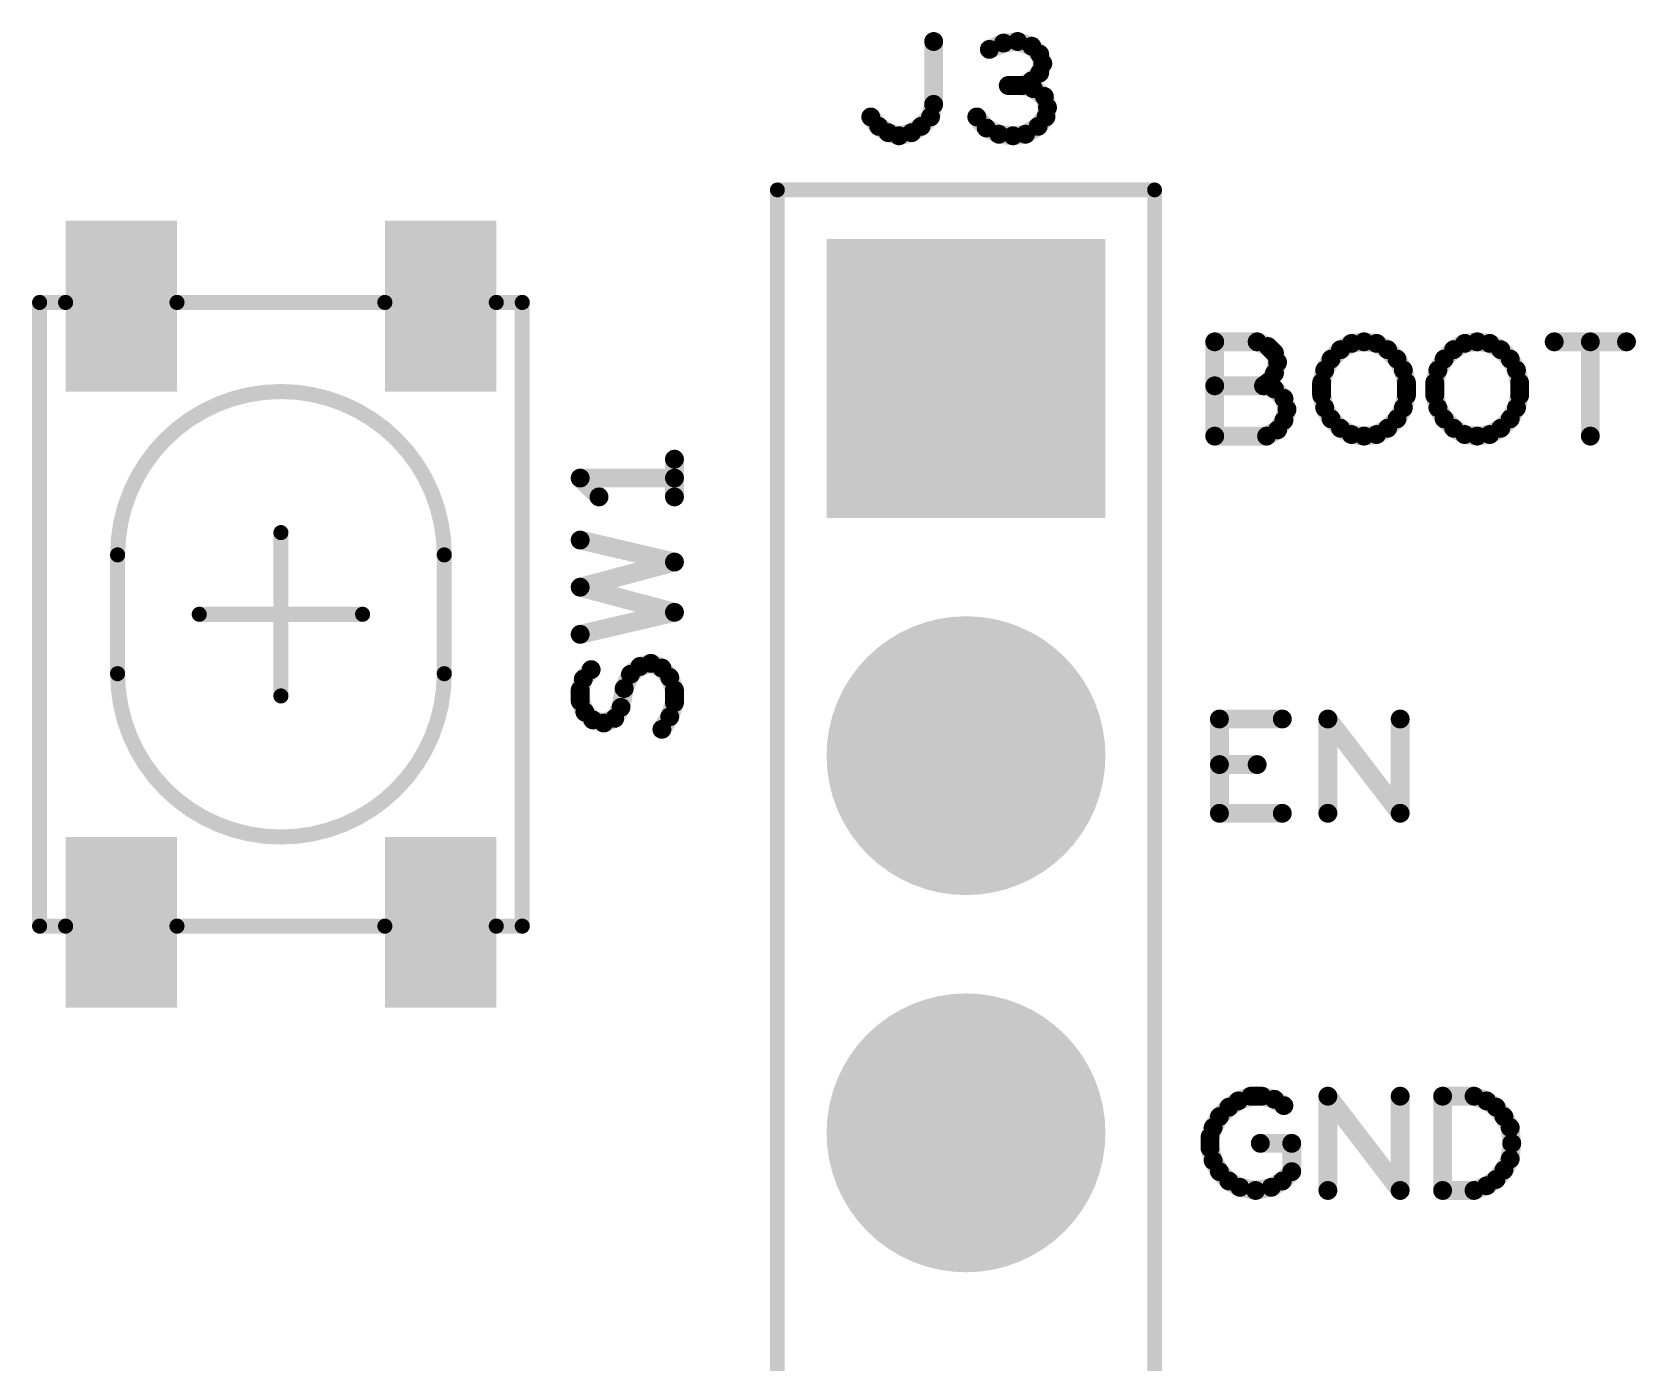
# Model space of a CAD drawing. Extents: x -12 to 107, y 8 to 106.
# Drawn here: x 39.55 to 50.35, y 57.75 to 66.71 of the extents above; entities that cross this region are included whole.
import ezdxf

# ---------------------------------------------------------------- set-up
doc = ezdxf.new("R2010")
doc.units = 0
doc.header["$MEASUREMENT"] = 0
doc.layers.get('0').update_dxf_attribs({"linetype": 'CONTINUOUS'})
doc.layers.add('SILK_TOP_ART', color=251, linetype='CONTINUOUS', true_color=0x636466)
doc.layers.add('SOLDER_TOP_ART', color=18, linetype='CONTINUOUS', true_color=0x000000)

# ---------------------------------------------------------------- blocks, each defined once
blk = doc.blocks.new('ROUND_308')
at = {"const_width": 0.05}
blk.add_lwpolyline([(-0.025, 0, 1), (0.025, 0, 1)], format="xyb", close=True, dxfattribs=at)
blk = doc.blocks.new('ROUND_217')
at = {"const_width": 0.0508}
blk.add_lwpolyline([(-0.0254, 0, 1), (0.0254, 0, 1)], format="xyb", close=True, dxfattribs=at)
blk = doc.blocks.new('ROUND_162')
at = {"const_width": 0.0635}
blk.add_lwpolyline([(-0.03175, 0, 1), (0.03175, 0, 1)], format="xyb", close=True, dxfattribs=at)
blk = doc.blocks.new('RECTANGLE_356')
blk.add_solid([(0.375, 0.575), (0.375, -0.575), (-0.375, 0.575), (-0.375, -0.575)])
blk = doc.blocks.new('SQUARE_346')
blk.add_solid([(0.939, 0.939), (0.939, -0.939), (-0.939, 0.939), (-0.939, -0.939)])
blk = doc.blocks.new('ROUND_345')
at = {"const_width": 0.939}
blk.add_lwpolyline([(-0.4695, 0, 1), (0.4695, 0, 1)], format="xyb", close=True, dxfattribs=at)

msp = doc.modelspace()

# ---------------------------------------------------------------- linework, layer by layer
at = {"layer": 'SILK_TOP_ART'}
for points, const_width in [([(45.6229, 66.2224), (45.6229, 66.6457)], 0.127), ([(46.0933, 66.6351), (45.998, 66.5928)], 0.127), ([(46.1885, 66.6457), (46.0933, 66.6351)], 0.127), ([(46.2838, 66.6139), (46.1885, 66.6457)], 0.127), ([(46.3367, 66.561), (46.2838, 66.6139)], 0.127), ([(46.3579, 66.4975), (46.3367, 66.561)], 0.127), ([(46.3367, 66.434), (46.3579, 66.4975)], 0.127), ([(46.2203, 66.3494), (46.2838, 66.3811)], 0.127), ([(46.2838, 66.3811), (46.3367, 66.434)], 0.127), ([(46.2203, 66.3494), (46.125, 66.3494)], 0.127), ([(46.2944, 66.3282), (46.2203, 66.3494)], 0.127), ([(46.3685, 66.2753), (46.2944, 66.3282)], 0.127), ([(46.3896, 66.2012), (46.3685, 66.2753)], 0.127), ([(45.6017, 66.1377), (45.6229, 66.2224)], 0.127), ([(46.379, 66.1377), (46.3896, 66.2012)], 0.127), ([(45.1995, 66.1377), (45.2525, 66.0742)], 0.127), ([(45.2525, 66.0742), (45.3159, 66.0319)], 0.127), ([(45.4747, 66.0319), (45.5382, 66.0742)], 0.127), ([(45.5382, 66.0742), (45.6017, 66.1377)], 0.127), ([(45.9134, 66.1377), (45.9769, 66.0636)], 0.127), ([(45.9769, 66.0636), (46.0615, 66.0213)], 0.127), ([(46.2415, 66.0213), (46.3261, 66.0742)], 0.127), ([(46.3261, 66.0742), (46.379, 66.1377)], 0.127), ([(45.3159, 66.0319), (45.39, 66.0107)], 0.127), ([(45.39, 66.0107), (45.4747, 66.0319)], 0.127), ([(46.0615, 66.0213), (46.1568, 66.0107)], 0.127), ([(46.1568, 66.0107), (46.2415, 66.0213)], 0.127), ([(47.1107, 65.6463), (44.5707, 65.6463)], 0.1), ([(44.5707, 65.6463), (44.5707, 50.4063)], 0.1), ([(47.1107, 50.4063), (47.1107, 65.6463)], 0.1), ([(39.7775, 64.8884), (39.6025, 64.8884)], 0.1016), ([(39.6025, 64.8884), (39.6025, 60.6884)], 0.1016), ([(41.9275, 64.8884), (40.5275, 64.8884)], 0.1016), ([(42.8525, 64.8884), (42.6775, 64.8884)], 0.1016), ([(42.8525, 60.6884), (42.8525, 64.8884)], 0.1016), ([(47.8013, 64.6233), (47.5156, 64.6233)], 0.127), ([(47.5156, 64.6233), (47.5156, 63.9883)], 0.127), ([(47.8754, 64.5915), (47.8013, 64.6233)], 0.127), ([(47.9177, 64.5492), (47.8754, 64.5915)], 0.127), ([(47.9389, 64.4857), (47.9177, 64.5492)], 0.127), ([(48.2987, 64.5069), (48.3623, 64.5704)], 0.127), ([(48.3623, 64.5704), (48.4363, 64.6127)], 0.127), ([(48.4363, 64.6127), (48.521, 64.6233)], 0.127), ([(48.521, 64.6233), (48.6057, 64.6127)], 0.127), ([(48.6057, 64.6127), (48.6797, 64.5704)], 0.127), ([(48.6797, 64.5704), (48.7433, 64.5069)], 0.127), ([(49.0607, 64.5069), (49.1243, 64.5704)], 0.127), ([(49.1243, 64.5704), (49.1983, 64.6127)], 0.127), ([(49.1983, 64.6127), (49.283, 64.6233)], 0.127), ([(49.283, 64.6233), (49.3677, 64.6127)], 0.127), ([(49.3677, 64.6127), (49.4417, 64.5704)], 0.127), ([(49.4417, 64.5704), (49.5053, 64.5069)], 0.127), ([(49.8016, 64.6233), (50.2884, 64.6233)], 0.127), ([(50.045, 64.6233), (50.045, 63.9883)], 0.127), ([(47.9177, 64.4116), (47.9389, 64.4857)], 0.127), ([(48.2352, 64.3481), (48.2564, 64.4328)], 0.127), ([(48.2564, 64.4328), (48.2987, 64.5069)], 0.127), ([(48.7433, 64.5069), (48.7856, 64.4328)], 0.127), ([(48.7856, 64.4328), (48.8068, 64.3481)], 0.127), ([(48.9972, 64.3481), (49.0184, 64.4328)], 0.127), ([(49.0184, 64.4328), (49.0607, 64.5069)], 0.127), ([(49.5053, 64.5069), (49.5476, 64.4328)], 0.127), ([(49.5476, 64.4328), (49.5688, 64.3481)], 0.127), ([(47.8437, 64.327), (47.5156, 64.327)], 0.127), ([(47.8437, 64.327), (47.886, 64.3587)], 0.127), ([(47.9177, 64.3058), (47.8437, 64.327)], 0.127), ([(47.886, 64.3587), (47.9177, 64.4116)], 0.127), ([(47.9813, 64.2423), (47.9177, 64.3058)], 0.127), ([(48.2352, 64.2635), (48.2352, 64.3481)], 0.127), ([(48.8068, 64.3481), (48.8068, 64.2635)], 0.127), ([(48.9972, 64.2635), (48.9972, 64.3481)], 0.127), ([(49.5688, 64.3481), (49.5688, 64.2635)], 0.127), ([(48.0024, 64.1682), (47.9813, 64.2423)], 0.127), ([(48.2564, 64.1788), (48.2352, 64.2635)], 0.127), ([(48.8068, 64.2635), (48.7856, 64.1788)], 0.127), ([(49.0184, 64.1788), (48.9972, 64.2635)], 0.127), ([(49.5688, 64.2635), (49.5476, 64.1788)], 0.127), ([(47.9389, 64.0306), (47.9813, 64.0941)], 0.127), ([(47.9813, 64.0941), (48.0024, 64.1682)], 0.127), ([(48.2987, 64.1047), (48.2564, 64.1788)], 0.127), ([(48.3623, 64.0412), (48.2987, 64.1047)], 0.127), ([(48.7433, 64.1047), (48.6797, 64.0412)], 0.127), ([(48.7856, 64.1788), (48.7433, 64.1047)], 0.127), ([(49.0607, 64.1047), (49.0184, 64.1788)], 0.127), ([(49.1243, 64.0412), (49.0607, 64.1047)], 0.127), ([(49.5053, 64.1047), (49.4417, 64.0412)], 0.127), ([(49.5476, 64.1788), (49.5053, 64.1047)], 0.127), ([(47.5156, 63.9883), (47.8648, 63.9883)], 0.127), ([(47.8648, 63.9883), (47.9389, 64.0306)], 0.127), ([(48.4363, 63.9989), (48.3623, 64.0412)], 0.127), ([(48.521, 63.9883), (48.4363, 63.9989)], 0.127), ([(48.6057, 63.9989), (48.521, 63.9883)], 0.127), ([(48.6797, 64.0412), (48.6057, 63.9989)], 0.127), ([(49.1983, 63.9989), (49.1243, 64.0412)], 0.127), ([(49.283, 63.9883), (49.1983, 63.9989)], 0.127), ([(49.3677, 63.9989), (49.283, 63.9883)], 0.127), ([(49.4417, 64.0412), (49.3677, 63.9989)], 0.127), ([(43.8775, 63.5789), (43.8775, 63.8329)], 0.127), ([(43.8775, 63.7059), (43.2425, 63.7059)], 0.127), ([(43.2425, 63.7059), (43.3695, 63.5789)], 0.127), ([(41.2275, 63.3384), (41.2275, 62.2384)], 0.1016), ([(43.8775, 63.1402), (43.2425, 63.2884)], 0.127), ([(40.1275, 62.3884), (40.1275, 63.1884)], 0.1016), ([(42.3275, 63.1884), (42.3275, 62.3884)], 0.1016), ([(43.2425, 62.9709), (43.8775, 63.1402)], 0.127), ([(43.8775, 62.8016), (43.2425, 62.9709)], 0.127), ([(43.2425, 62.6534), (43.8775, 62.8016)], 0.127), ([(41.7775, 62.7884), (40.6775, 62.7884)], 0.1016), ([(43.2637, 62.3523), (43.3166, 62.4158)], 0.127), ([(43.5812, 62.3841), (43.5388, 62.2888)], 0.127), ([(43.6447, 62.437), (43.5812, 62.3841)], 0.127), ([(43.7187, 62.4582), (43.6447, 62.437)], 0.127), ([(43.7929, 62.4264), (43.7187, 62.4582)], 0.127), ([(43.8458, 62.3629), (43.7929, 62.4264)], 0.127), ([(43.8775, 62.2782), (43.8458, 62.3629)], 0.127), ([(43.2425, 62.2782), (43.2637, 62.3523)], 0.127), ([(43.2425, 62.2041), (43.2425, 62.2782)], 0.127), ([(43.5388, 62.2888), (43.5177, 62.1618)], 0.127), ([(43.8775, 62.1936), (43.8775, 62.2782)], 0.127), ([(43.2743, 62.1301), (43.2425, 62.2041)], 0.127), ([(43.5177, 62.1618), (43.4753, 62.0877)], 0.127), ([(43.8458, 62.0983), (43.8775, 62.1936)], 0.127), ([(43.3272, 62.0772), (43.2743, 62.1301)], 0.127), ([(43.4013, 62.056), (43.3272, 62.0772)], 0.127), ([(43.4753, 62.0877), (43.4013, 62.056)], 0.127), ([(43.7929, 62.0136), (43.8458, 62.0983)], 0.127), ([(47.5473, 61.4483), (47.5473, 62.0833)], 0.127), ([(47.5473, 62.0833), (47.9707, 62.0833)], 0.127), ([(48.2776, 61.4483), (48.2776, 62.0833)], 0.127), ([(48.2776, 62.0833), (48.7644, 61.4483)], 0.127), ([(48.7644, 61.4483), (48.7644, 62.0833)], 0.127), ([(47.8013, 61.7764), (47.5473, 61.7764)], 0.127), ([(47.9707, 61.4483), (47.5473, 61.4483)], 0.127), ([(39.7775, 60.6884), (39.6025, 60.6884)], 0.1016), ([(40.5275, 60.6884), (41.9275, 60.6884)], 0.1016), ([(42.8525, 60.6884), (42.6775, 60.6884)], 0.1016), ([(47.5473, 59.4057), (47.6108, 59.4692)], 0.127), ([(47.6108, 59.4692), (47.6743, 59.5115)], 0.127), ([(47.6743, 59.5115), (47.759, 59.5433)], 0.127), ([(47.759, 59.5433), (47.8331, 59.5433)], 0.127), ([(47.8331, 59.5433), (47.9177, 59.5221)], 0.127), ([(47.9177, 59.5221), (47.9813, 59.4798)], 0.127), ([(48.2776, 58.9083), (48.2776, 59.5433)], 0.127), ([(48.2776, 59.5433), (48.7644, 58.9083)], 0.127), ([(48.7644, 58.9083), (48.7644, 59.5433)], 0.127), ([(49.0502, 58.9083), (49.0502, 59.5433)], 0.127), ([(49.0502, 59.5433), (49.2618, 59.5433)], 0.127), ([(49.2618, 59.5433), (49.3465, 59.5115)], 0.127), ([(49.3465, 59.5115), (49.41, 59.4692)], 0.127), ([(49.41, 59.4692), (49.4629, 59.4057)], 0.127), ([(47.505, 59.3316), (47.5473, 59.4057)], 0.127), ([(49.4629, 59.4057), (49.5053, 59.3316)], 0.127), ([(47.4838, 59.2681), (47.505, 59.3316)], 0.127), ([(47.4838, 59.194), (47.4838, 59.2681)], 0.127), ([(49.5053, 59.3316), (49.5158, 59.2258)], 0.127), ([(47.505, 59.1094), (47.4838, 59.194)], 0.127), ([(47.8225, 59.2258), (48.0342, 59.2258)], 0.127), ([(48.0342, 59.2258), (48.0342, 59.0353)], 0.127), ([(49.5158, 59.2258), (49.5053, 59.12)], 0.127), ([(47.5473, 59.0353), (47.505, 59.1094)], 0.127), ([(47.6108, 58.9718), (47.5473, 59.0353)], 0.127), ([(48.0342, 59.0353), (47.9707, 58.9718)], 0.127), ([(49.4629, 59.0459), (49.41, 58.9824)], 0.127), ([(49.5053, 59.12), (49.4629, 59.0459)], 0.127), ([(47.6849, 58.9295), (47.6108, 58.9718)], 0.127), ([(47.7908, 58.9083), (47.6849, 58.9295)], 0.127), ([(47.8966, 58.9295), (47.7908, 58.9083)], 0.127), ([(47.9707, 58.9718), (47.8966, 58.9295)], 0.127), ([(49.2618, 58.9083), (49.0502, 58.9083)], 0.127), ([(49.3465, 58.94), (49.2618, 58.9083)], 0.127), ([(49.41, 58.9824), (49.3465, 58.94)], 0.127)]:
    msp.add_lwpolyline(points, dxfattribs=dict(at, const_width=const_width))
at = {"layer": 'SILK_TOP_ART', "const_width": 0.1016}
for points in [[(42.3275, 63.1884, 1), (40.1275, 63.1884)], [(40.1275, 62.3884, 1), (42.3275, 62.3884)]]:
    msp.add_lwpolyline(points, format="xyb", dxfattribs=at)

# ---------------------------------------------------------------- block references
at = {"layer": 'SILK_TOP_ART'}
for name, p in [('ROUND_162', (45.6229, 66.6457)), ('ROUND_162', (45.998, 66.5928)), ('ROUND_162', (46.0933, 66.6351)), ('ROUND_162', (46.1885, 66.6457)), ('ROUND_162', (46.2838, 66.6139)), ('ROUND_162', (46.3367, 66.561)), ('ROUND_162', (46.3579, 66.4975)), ('ROUND_162', (46.2838, 66.3811)), ('ROUND_162', (46.3367, 66.434)), ('ROUND_162', (46.125, 66.3494)), ('ROUND_162', (46.2203, 66.3494)), ('ROUND_162', (46.2203, 66.3494)), ('ROUND_162', (46.2944, 66.3282)), ('ROUND_162', (46.3685, 66.2753)), ('ROUND_162', (45.6229, 66.2224)), ('ROUND_162', (46.3896, 66.2012)), ('ROUND_162', (45.1995, 66.1377)), ('ROUND_162', (45.2525, 66.0742)), ('ROUND_162', (45.5382, 66.0742)), ('ROUND_162', (45.6017, 66.1377)), ('ROUND_162', (45.9134, 66.1377)), ('ROUND_162', (45.9769, 66.0636)), ('ROUND_162', (46.3261, 66.0742)), ('ROUND_162', (46.379, 66.1377)), ('ROUND_162', (45.3159, 66.0319)), ('ROUND_162', (45.39, 66.0107)), ('ROUND_162', (45.4747, 66.0319)), ('ROUND_162', (46.0615, 66.0213)), ('ROUND_162', (46.1568, 66.0107)), ('ROUND_162', (46.2415, 66.0213)), ('ROUND_308', (44.5707, 65.6463)), ('ROUND_308', (47.1107, 65.6463)), ('ROUND_308', (47.1107, 65.6463)), ('ROUND_217', (39.6025, 64.8884)), ('ROUND_217', (39.6025, 64.8884)), ('ROUND_217', (39.7775, 64.8884)), ('ROUND_217', (40.5275, 64.8884)), ('ROUND_217', (41.9275, 64.8884)), ('ROUND_217', (42.6775, 64.8884)), ('ROUND_217', (42.8525, 64.8884)), ('ROUND_217', (42.8525, 64.8884)), ('ROUND_162', (47.5156, 64.6233)), ('ROUND_162', (47.8013, 64.6233)), ('ROUND_162', (47.8754, 64.5915)), ('ROUND_162', (47.9177, 64.5492)), ('ROUND_162', (48.3623, 64.5704)), ('ROUND_162', (48.4363, 64.6127)), ('ROUND_162', (48.521, 64.6233)), ('ROUND_162', (48.6057, 64.6127)), ('ROUND_162', (48.6797, 64.5704)), ('ROUND_162', (49.1243, 64.5704)), ('ROUND_162', (49.1983, 64.6127)), ('ROUND_162', (49.283, 64.6233)), ('ROUND_162', (49.3677, 64.6127)), ('ROUND_162', (49.4417, 64.5704)), ('ROUND_162', (49.8016, 64.6233)), ('ROUND_162', (50.045, 64.6233)), ('ROUND_162', (50.2884, 64.6233)), ('ROUND_162', (47.9389, 64.4857)), ('ROUND_162', (48.2564, 64.4328)), ('ROUND_162', (48.2987, 64.5069)), ('ROUND_162', (48.7433, 64.5069)), ('ROUND_162', (48.7856, 64.4328)), ('ROUND_162', (49.0184, 64.4328)), ('ROUND_162', (49.0607, 64.5069)), ('ROUND_162', (49.5053, 64.5069)), ('ROUND_162', (49.5476, 64.4328)), ('ROUND_162', (47.5156, 64.327)), ('ROUND_162', (47.8437, 64.327)), ('ROUND_162', (47.8437, 64.327)), ('ROUND_162', (47.886, 64.3587)), ('ROUND_162', (47.9177, 64.4116)), ('ROUND_162', (47.9177, 64.3058)), ('ROUND_162', (48.2352, 64.3481)), ('ROUND_162', (48.8068, 64.3481)), ('ROUND_162', (48.9972, 64.3481)), ('ROUND_162', (49.5688, 64.3481)), ('ROUND_162', (47.9813, 64.2423)), ('ROUND_162', (48.2352, 64.2635)), ('ROUND_162', (48.8068, 64.2635)), ('ROUND_162', (48.9972, 64.2635)), ('ROUND_162', (49.5688, 64.2635)), ('ROUND_162', (47.9813, 64.0941)), ('ROUND_162', (48.0024, 64.1682)), ('ROUND_162', (48.2564, 64.1788)), ('ROUND_162', (48.2987, 64.1047)), ('ROUND_162', (48.7433, 64.1047)), ('ROUND_162', (48.7856, 64.1788)), ('ROUND_162', (49.0184, 64.1788)), ('ROUND_162', (49.0607, 64.1047)), ('ROUND_162', (49.5053, 64.1047)), ('ROUND_162', (49.5476, 64.1788)), ('ROUND_162', (47.5156, 63.9883)), ('ROUND_162', (47.8648, 63.9883)), ('ROUND_162', (47.9389, 64.0306)), ('ROUND_162', (48.3623, 64.0412)), ('ROUND_162', (48.4363, 63.9989)), ('ROUND_162', (48.521, 63.9883)), ('ROUND_162', (48.521, 63.9883)), ('ROUND_162', (48.6057, 63.9989)), ('ROUND_162', (48.6797, 64.0412)), ('ROUND_162', (49.1243, 64.0412)), ('ROUND_162', (49.1983, 63.9989)), ('ROUND_162', (49.283, 63.9883)), ('ROUND_162', (49.283, 63.9883)), ('ROUND_162', (49.3677, 63.9989)), ('ROUND_162', (49.4417, 64.0412)), ('ROUND_162', (50.045, 63.9883)), ('ROUND_162', (43.8775, 63.8329)), ('ROUND_162', (43.2425, 63.7059)), ('ROUND_162', (43.8775, 63.7059)), ('ROUND_162', (43.3695, 63.5789)), ('ROUND_162', (43.8775, 63.5789)), ('ROUND_217', (41.2275, 63.3384)), ('ROUND_162', (43.2425, 63.2884)), ('ROUND_217', (40.1275, 63.1884)), ('ROUND_217', (40.1275, 63.1884)), ('ROUND_217', (42.3275, 63.1884)), ('ROUND_217', (42.3275, 63.1884)), ('ROUND_162', (43.8775, 63.1402)), ('ROUND_162', (43.2425, 62.9709)), ('ROUND_162', (43.8775, 62.8016)), ('ROUND_217', (40.6775, 62.7884)), ('ROUND_217', (41.7775, 62.7884)), ('ROUND_162', (43.2425, 62.6534)), ('ROUND_217', (40.1275, 62.3884)), ('ROUND_217', (40.1275, 62.3884)), ('ROUND_217', (42.3275, 62.3884)), ('ROUND_217', (42.3275, 62.3884)), ('ROUND_162', (43.3166, 62.4158)), ('ROUND_162', (43.5812, 62.3841)), ('ROUND_162', (43.6447, 62.437)), ('ROUND_162', (43.7187, 62.4582)), ('ROUND_162', (43.7929, 62.4264)), ('ROUND_162', (43.8458, 62.3629)), ('ROUND_162', (43.2425, 62.2782)), ('ROUND_162', (43.2637, 62.3523)), ('ROUND_162', (43.5388, 62.2888)), ('ROUND_162', (43.8775, 62.2782)), ('ROUND_217', (41.2275, 62.2384)), ('ROUND_162', (43.2425, 62.2041)), ('ROUND_162', (43.5177, 62.1618)), ('ROUND_162', (43.8775, 62.1936)), ('ROUND_162', (43.2743, 62.1301)), ('ROUND_162', (43.3272, 62.0772)), ('ROUND_162', (43.4013, 62.056)), ('ROUND_162', (43.4753, 62.0877)), ('ROUND_162', (43.8458, 62.0983)), ('ROUND_162', (47.5473, 62.0833)), ('ROUND_162', (47.9707, 62.0833)), ('ROUND_162', (48.2776, 62.0833)), ('ROUND_162', (48.7644, 62.0833)), ('ROUND_162', (43.7929, 62.0136)), ('ROUND_162', (47.5473, 61.7764)), ('ROUND_162', (47.8013, 61.7764)), ('ROUND_162', (47.5473, 61.4483)), ('ROUND_162', (47.9707, 61.4483)), ('ROUND_162', (48.2776, 61.4483)), ('ROUND_162', (48.7644, 61.4483)), ('ROUND_217', (39.6025, 60.6884)), ('ROUND_217', (39.6025, 60.6884)), ('ROUND_217', (39.7775, 60.6884)), ('ROUND_217', (40.5275, 60.6884)), ('ROUND_217', (41.9275, 60.6884)), ('ROUND_217', (42.6775, 60.6884)), ('ROUND_217', (42.8525, 60.6884)), ('ROUND_217', (42.8525, 60.6884)), ('ROUND_162', (47.6108, 59.4692)), ('ROUND_162', (47.6743, 59.5115)), ('ROUND_162', (47.759, 59.5433)), ('ROUND_162', (47.8331, 59.5433)), ('ROUND_162', (47.9177, 59.5221)), ('ROUND_162', (47.9813, 59.4798)), ('ROUND_162', (48.2776, 59.5433)), ('ROUND_162', (48.7644, 59.5433)), ('ROUND_162', (49.0502, 59.5433)), ('ROUND_162', (49.2618, 59.5433)), ('ROUND_162', (49.3465, 59.5115)), ('ROUND_162', (49.41, 59.4692)), ('ROUND_162', (47.5473, 59.4057)), ('ROUND_162', (49.4629, 59.4057)), ('ROUND_162', (47.4838, 59.2681)), ('ROUND_162', (47.505, 59.3316)), ('ROUND_162', (49.5053, 59.3316)), ('ROUND_162', (47.4838, 59.194)), ('ROUND_162', (47.8225, 59.2258)), ('ROUND_162', (48.0342, 59.2258)), ('ROUND_162', (49.5158, 59.2258)), ('ROUND_162', (47.505, 59.1094)), ('ROUND_162', (47.5473, 59.0353)), ('ROUND_162', (48.0342, 59.0353)), ('ROUND_162', (49.4629, 59.0459)), ('ROUND_162', (49.5053, 59.12)), ('ROUND_162', (47.6108, 58.9718)), ('ROUND_162', (47.6849, 58.9295)), ('ROUND_162', (47.7908, 58.9083)), ('ROUND_162', (47.8966, 58.9295)), ('ROUND_162', (47.9707, 58.9718)), ('ROUND_162', (48.2776, 58.9083)), ('ROUND_162', (48.7644, 58.9083)), ('ROUND_162', (49.0502, 58.9083)), ('ROUND_162', (49.0502, 58.9083)), ('ROUND_162', (49.2618, 58.9083)), ('ROUND_162', (49.3465, 58.94)), ('ROUND_162', (49.41, 58.9824))]:
    msp.add_blockref(name, p, dxfattribs=at)
at = {"layer": 'SOLDER_TOP_ART'}
for name, p in [('RECTANGLE_356', (40.1525, 64.8634)), ('RECTANGLE_356', (42.3025, 64.8634)), ('SQUARE_346', (45.8407, 64.3763)), ('ROUND_345', (45.8407, 61.8363)), ('RECTANGLE_356', (40.1525, 60.7134)), ('RECTANGLE_356', (42.3025, 60.7134)), ('ROUND_345', (45.8407, 59.2963))]:
    msp.add_blockref(name, p, dxfattribs=at)

doc.saveas('drawing.dxf')
